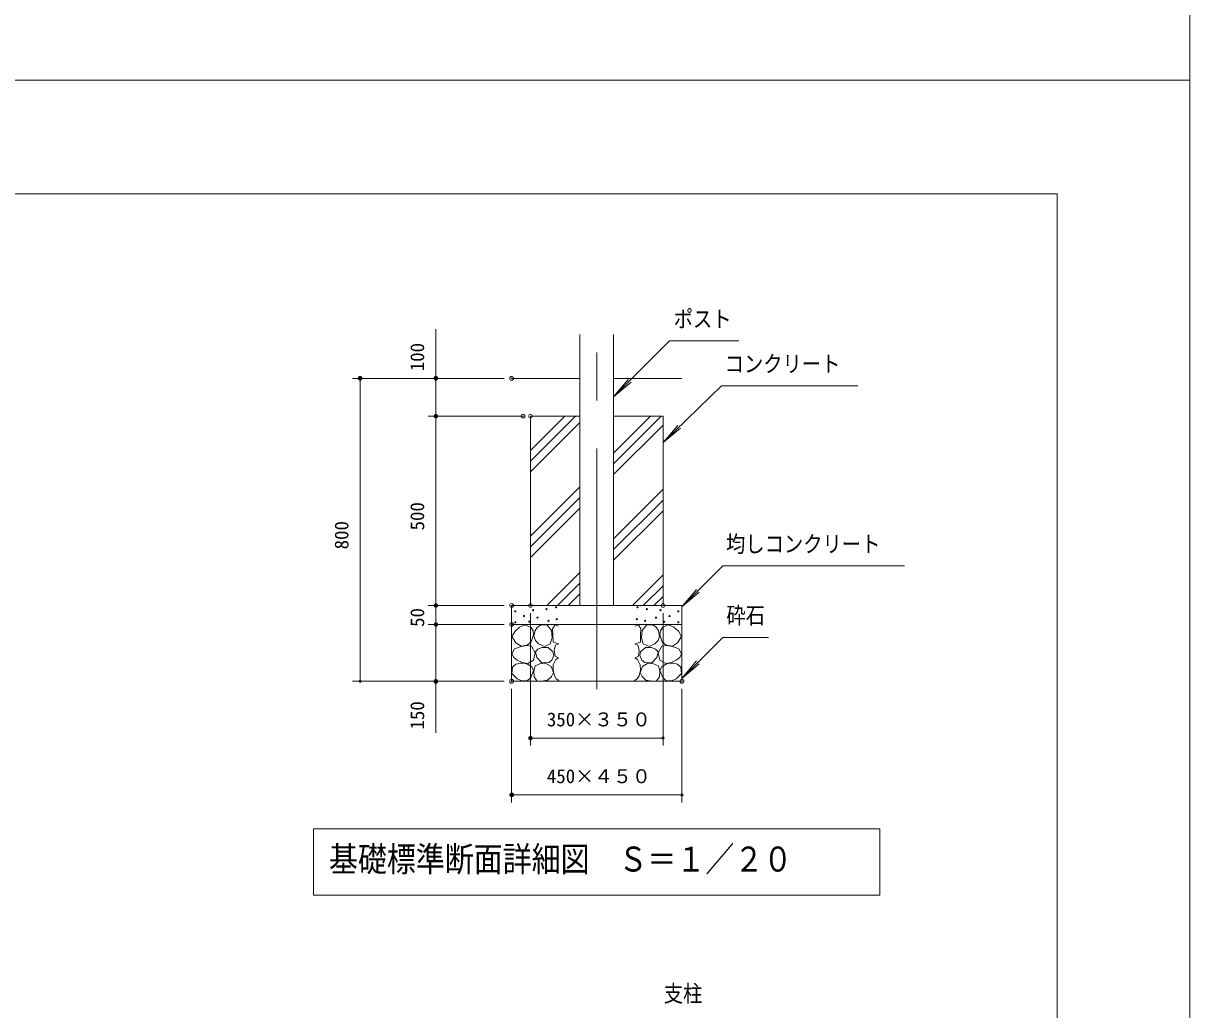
# Model space of a CAD drawing. Units: millimetres on the paper, scale 1:60, with parts at other scales. Extents: x -18 to 420, y -297 to 594.
# Drawn here: x 265.9 to 420, y -122.7 to 7.5 of the extents above; entities that cross this region are included whole.
import ezdxf
from ezdxf.enums import TextEntityAlignment as Align

# ---------------------------------------------------------------- set-up
doc = ezdxf.new("R2010")
doc.units = ezdxf.units.MM
doc.header["$PDMODE"] = 32
doc.header["$PDSIZE"] = 0.5
doc.linetypes.add('USER1', pattern=[50.8, 31.75, -6.35, 6.35, -6.35])
doc.layers.add('DEFPOINTS_3', color=7, linetype='Continuous', lineweight=9)
doc.layers.add('LY_1', color=7, linetype='Continuous', lineweight=9)
doc.styles.add('ＭＳ ゴシック', font='')
doc.styles.get('ＭＳ ゴシック').set_extended_font_data('MS Gothic')

# ---------------------------------------------------------------- blocks, each defined once
blk = doc.blocks.new('-000-_DOTSMALL')
at = {"color": 7, "linetype": 'Continuous', "lineweight": 9}
blk.add_circle((0, 0), 0.0625, dxfattribs=at)
blk.add_circle((0, 0), 0.0625, dxfattribs=at)

msp = doc.modelspace()

# ---------------------------------------------------------------- linework, layer by layer
at = {"layer": 'DEFPOINTS_3'}
for p, q in [((420, 0), (420, 297)), ((0, 0), (420, 0)), ((420, 0), (0, 0)), ((420, -297), (420, 0)), ((330.428, -69.377), (330.428, -79.377)), ((352.928, -69.377), (352.928, -79.377))]:
    msp.add_line(p, q, dxfattribs=at)
at = {"layer": 'LY_1'}
for p, q in [((402.5, -15), (17.5, -15)), ((402.5, -282), (402.5, -15)), ((339.45, -69.377), (339.45, -33.57)), ((343.905, -69.377), (343.905, -33.57)), ((339.45, -39.377), (330.428, -39.377)), ((352.928, -39.377), (343.905, -39.377)), ((332.928, -44.377), (332.928, -69.377)), ((339.45, -44.377), (332.928, -44.377)), ((350.428, -44.377), (343.905, -44.377)), ((350.428, -44.377), (350.428, -69.377)), ((330.428, -69.377), (330.428, -79.377)), ((352.928, -69.377), (330.428, -69.377)), ((352.928, -69.377), (352.928, -79.377)), ((352.928, -71.877), (330.428, -71.877)), ((330.895, -72.745), (331.492, -72.237)), ((331.492, -72.237), (332.18, -71.912)), ((332.18, -71.912), (332.995, -72.256)), ((332.995, -72.256), (333.265, -72.717)), ((333.521, -72.681), (333.831, -72.224)), ((333.831, -72.224), (334.276, -71.926)), ((334.276, -71.926), (335.117, -71.969)), ((335.117, -71.969), (335.7, -72.66)), ((336.171, -71.93), (335.845, -72.437)), ((336.642, -72.093), (336.171, -71.93)), ((346.714, -72.093), (347.185, -71.93)), ((347.185, -71.93), (347.511, -72.437)), ((348.238, -71.969), (347.656, -72.66)), ((349.079, -71.926), (348.238, -71.969)), ((349.524, -72.224), (349.079, -71.926)), ((349.834, -72.681), (349.524, -72.224)), ((350.36, -72.256), (350.091, -72.717)), ((351.175, -71.912), (350.36, -72.256)), ((351.863, -72.237), (351.175, -71.912)), ((352.461, -72.745), (351.863, -72.237)), ((330.478, -73.469), (330.895, -72.745)), ((331.003, -74.284), (330.478, -73.469)), ((333.34, -73.252), (333.032, -74.175)), ((333.265, -72.717), (333.34, -73.252)), ((333.37, -73.436), (333.521, -72.681)), ((333.577, -73.997), (333.37, -73.436)), ((335.786, -73.63), (335.527, -74.45)), ((335.7, -72.66), (335.786, -73.63)), ((335.845, -72.437), (335.881, -73.252)), ((335.881, -73.252), (335.917, -74.193)), ((347.475, -73.252), (347.438, -74.193)), ((347.511, -72.437), (347.475, -73.252)), ((347.656, -72.66), (347.57, -73.63)), ((347.57, -73.63), (347.828, -74.45)), ((349.779, -73.997), (349.985, -73.436)), ((349.985, -73.436), (349.834, -72.681)), ((350.091, -72.717), (350.016, -73.252)), ((350.016, -73.252), (350.324, -74.175)), ((352.352, -74.284), (352.877, -73.469)), ((352.877, -73.469), (352.461, -72.745)), ((330.478, -75.769), (330.822, -75.081)), ((330.822, -75.081), (331.692, -74.791)), ((331.673, -74.737), (331.003, -74.284)), ((332.506, -74.61), (331.673, -74.737)), ((331.692, -74.791), (332.426, -74.656)), ((332.426, -74.656), (333.068, -74.755)), ((333.032, -74.175), (332.506, -74.61)), ((333.068, -74.755), (333.557, -75.606)), ((333.996, -74.45), (333.577, -73.997)), ((333.586, -75.485), (333.905, -75.13)), ((333.759, -76.24), (333.586, -75.485)), ((333.905, -75.13), (334.427, -74.924)), ((334.772, -74.795), (333.996, -74.45)), ((334.427, -74.924), (335.247, -74.924)), ((335.527, -74.45), (334.772, -74.795)), ((335.247, -74.924), (335.894, -75.485)), ((335.894, -75.485), (336.002, -75.981)), ((335.917, -74.193), (336.66, -74.411)), ((336.243, -74.61), (336.062, -75.262)), ((336.062, -75.262), (336.171, -76.077)), ((336.642, -74.429), (336.243, -74.61)), ((347.438, -74.193), (346.696, -74.411)), ((346.714, -74.429), (347.112, -74.61)), ((347.112, -74.61), (347.294, -75.262)), ((347.294, -75.262), (347.185, -76.077)), ((347.462, -75.485), (347.354, -75.981)), ((348.109, -74.924), (347.462, -75.485)), ((347.828, -74.45), (348.583, -74.795)), ((348.928, -74.924), (348.109, -74.924)), ((348.583, -74.795), (349.36, -74.45)), ((349.45, -75.13), (348.928, -74.924)), ((349.36, -74.45), (349.779, -73.997)), ((349.77, -75.485), (349.45, -75.13)), ((349.597, -76.24), (349.77, -75.485)), ((350.288, -74.755), (349.799, -75.606)), ((350.93, -74.656), (350.288, -74.755)), ((350.324, -74.175), (350.849, -74.61)), ((350.849, -74.61), (351.682, -74.737)), ((351.664, -74.791), (350.93, -74.656)), ((352.533, -75.081), (351.664, -74.791)), ((351.682, -74.737), (352.352, -74.284)), ((352.877, -75.769), (352.533, -75.081)), ((330.713, -76.242), (330.478, -75.769)), ((331.184, -76.602), (330.713, -76.242)), ((330.992, -77.127), (331.583, -76.964)), ((331.818, -76.874), (331.184, -76.602)), ((331.583, -76.964), (332.099, -76.979)), ((332.561, -77.018), (331.818, -76.874)), ((332.099, -76.979), (332.597, -77.145)), ((333.34, -76.566), (332.561, -77.018)), ((333.557, -75.606), (333.34, -76.566)), ((334.406, -76.952), (333.759, -76.24)), ((334.168, -77.06), (334.966, -77.017)), ((335.333, -76.909), (334.406, -76.952)), ((334.966, -77.017), (335.657, -77.405)), ((335.721, -76.607), (335.333, -76.909)), ((336.002, -75.981), (335.721, -76.607)), ((336.279, -76.511), (335.935, -77.2)), ((336.171, -76.077), (336.623, -76.294)), ((336.642, -76.294), (336.279, -76.511)), ((346.714, -76.294), (347.076, -76.511)), ((347.185, -76.077), (346.732, -76.294)), ((347.076, -76.511), (347.42, -77.2)), ((347.354, -75.981), (347.634, -76.607)), ((347.634, -76.607), (348.023, -76.909)), ((348.389, -77.017), (347.699, -77.405)), ((348.023, -76.909), (348.95, -76.952)), ((349.187, -77.06), (348.389, -77.017)), ((348.95, -76.952), (349.597, -76.24)), ((349.799, -75.606), (350.016, -76.566)), ((350.016, -76.566), (350.795, -77.018)), ((351.257, -76.979), (350.759, -77.145)), ((350.795, -77.018), (351.537, -76.874)), ((351.773, -76.964), (351.257, -76.979)), ((351.537, -76.874), (352.171, -76.602)), ((352.363, -77.127), (351.773, -76.964)), ((352.171, -76.602), (352.642, -76.242)), ((352.642, -76.242), (352.877, -75.769)), ((330.478, -78.359), (330.551, -77.507)), ((331.184, -79.065), (330.478, -78.359)), ((330.551, -77.507), (330.992, -77.127)), ((332.597, -77.145), (333.081, -77.485)), ((333.34, -77.942), (332.959, -78.866)), ((333.081, -77.485), (333.34, -77.942)), ((333.349, -78.03), (333.521, -77.34)), ((333.409, -78.771), (333.349, -78.03)), ((333.521, -77.34), (334.168, -77.06)), ((335.657, -77.405), (335.959, -78.203)), ((335.959, -78.203), (335.7, -78.764)), ((335.935, -77.2), (335.899, -77.924)), ((335.899, -77.924), (336.08, -78.648)), ((347.457, -77.924), (347.275, -78.648)), ((347.699, -77.405), (347.397, -78.203)), ((347.397, -78.203), (347.656, -78.764)), ((347.42, -77.2), (347.457, -77.924)), ((349.834, -77.34), (349.187, -77.06)), ((350.007, -78.03), (349.834, -77.34)), ((349.947, -78.771), (350.007, -78.03)), ((350.275, -77.485), (350.016, -77.942)), ((350.016, -77.942), (350.396, -78.866)), ((350.759, -77.145), (350.275, -77.485)), ((352.171, -79.065), (352.877, -78.359)), ((352.805, -77.507), (352.363, -77.127)), ((352.877, -78.359), (352.805, -77.507)), ((352.928, -79.377), (330.428, -79.377)), ((331.8, -79.318), (331.184, -79.065)), ((332.488, -79.3), (331.8, -79.318)), ((332.959, -78.866), (332.488, -79.3)), ((333.78, -79.303), (333.409, -78.771)), ((334.362, -79.346), (333.78, -79.303)), ((335.182, -79.238), (334.362, -79.346)), ((335.7, -78.764), (335.182, -79.238)), ((336.08, -78.648), (336.334, -79.047)), ((336.334, -79.047), (336.678, -79.282)), ((347.022, -79.047), (346.678, -79.282)), ((347.275, -78.648), (347.022, -79.047)), ((347.656, -78.764), (348.174, -79.238)), ((348.174, -79.238), (348.993, -79.346)), ((348.993, -79.346), (349.576, -79.303)), ((349.576, -79.303), (349.947, -78.771)), ((350.396, -78.866), (350.867, -79.3)), ((350.867, -79.3), (351.555, -79.318)), ((351.555, -79.318), (352.171, -79.065))]:
    msp.add_line(p, q, dxfattribs=at)
at = {"layer": 'LY_1', "lineweight": 18}
for p, q in [((320.428, -39.377), (320.428, -32.87)), ((351.274, -34.442), (343.905, -41.811)), ((351.274, -34.442), (360.424, -34.442)), ((319.428, -39.377), (309.428, -39.377)), ((310.428, -79.377), (310.428, -39.377)), ((329.428, -39.377), (319.428, -39.377)), ((320.428, -44.377), (320.428, -39.377)), ((343.905, -41.811), (345.834, -39.513)), ((343.905, -41.811), (346.203, -39.883)), ((358.153, -40.367), (350.428, -47.864)), ((358.153, -40.367), (376.153, -40.367)), ((331.928, -44.377), (319.428, -44.377)), ((320.428, -69.377), (320.428, -44.377)), ((332.928, -50.314), (338.865, -44.377)), ((332.928, -48.9), (337.451, -44.377)), ((343.905, -50.651), (350.179, -44.377)), ((343.905, -49.236), (348.765, -44.377)), ((332.928, -51.729), (339.45, -45.206)), ((343.905, -52.065), (350.428, -45.542)), ((350.428, -47.864), (352.39, -45.595)), ((350.428, -47.864), (352.755, -45.97)), ((332.928, -60.214), (339.45, -53.691)), ((332.928, -61.628), (339.45, -55.106)), ((343.905, -60.55), (350.428, -54.028)), ((343.905, -61.964), (350.428, -55.442)), ((332.928, -63.042), (339.45, -56.52)), ((343.905, -63.379), (350.428, -56.856)), ((358.337, -64.148), (352.928, -69.557)), ((358.337, -64.148), (382.337, -64.148)), ((335.078, -69.377), (339.45, -65.005)), ((346.392, -69.377), (350.428, -65.341)), ((336.493, -69.377), (339.45, -66.419)), ((347.806, -69.377), (350.428, -66.756)), ((352.928, -69.557), (354.856, -67.259)), ((352.928, -69.557), (355.226, -67.629)), ((337.907, -69.377), (339.45, -67.834)), ((349.22, -69.377), (350.428, -68.17)), ((329.428, -69.377), (319.428, -69.377)), ((320.428, -71.877), (320.428, -69.377)), ((332.928, -70.377), (332.928, -87.877)), ((350.428, -70.377), (350.428, -87.877)), ((329.428, -71.877), (319.428, -71.877)), ((320.428, -79.377), (320.428, -71.877)), ((358.337, -73.585), (352.928, -78.994)), ((358.337, -73.585), (364.381, -73.585)), ((352.928, -78.994), (354.856, -76.696)), ((352.928, -78.994), (355.226, -77.065)), ((319.428, -79.377), (309.428, -79.377)), ((329.428, -79.377), (319.428, -79.377)), ((320.428, -86.168), (320.428, -79.377)), ((330.428, -80.377), (330.428, -95.377)), ((352.928, -80.377), (352.928, -95.377)), ((350.428, -86.877), (332.928, -86.877)), ((352.928, -94.377), (330.428, -94.377)), ((379.078, -98.839), (304.278, -98.839)), ((304.278, -98.839), (304.278, -107.639)), ((379.078, -107.639), (379.078, -98.839)), ((304.278, -107.639), (379.078, -107.639))]:
    msp.add_line(p, q, dxfattribs=at)
at = {"layer": 'LY_1', "linetype": 'USER1', "lineweight": 18}
msp.add_line((341.678, -80.4), (341.678, -33.57), dxfattribs=at)
at = {"layer": 'LY_1'}
for centre in [(330.912, -70.146), (332.074, -70.765), (333.261, -69.991), (335.042, -69.862), (336.307, -69.604), (347.049, -69.604), (348.314, -69.862), (350.095, -69.991), (351.282, -70.765), (352.444, -70.146), (330.912, -71.591), (332.77, -71.514), (333.855, -70.972), (335.3, -71.385), (336.384, -71.178), (346.972, -71.178), (348.056, -71.385), (349.501, -70.972), (350.585, -71.514), (352.444, -71.591)]:
    msp.add_circle(centre, 0.0774, dxfattribs=at)
for p in [(310.428, -39.377), (320.428, -39.377), (320.428, -39.377), (330.428, -39.377), (320.428, -44.377), (331.928, -44.377), (332.928, -44.377), (320.428, -69.377), (320.428, -69.377), (330.428, -69.377), (332.928, -69.377), (350.428, -69.377), (320.428, -71.877), (320.428, -71.877), (330.428, -71.877), (320.428, -79.377), (330.428, -79.377), (330.428, -79.377), (352.928, -79.377), (332.928, -86.877), (330.428, -94.377)]:
    msp.add_point(p, dxfattribs=at)

# ---------------------------------------------------------------- block references
at = {"layer": 'LY_1', "xscale": 2.32, "yscale": 2.32}
for p, rotation in [((310.428, -39.377), 90), ((320.428, -39.377), 90), ((320.428, -44.377), 90), ((320.428, -44.377), 270), ((320.428, -69.377), 90), ((320.428, -69.377), 270), ((320.428, -71.877), 90), ((320.428, -71.877), 270), ((310.428, -79.377), 270), ((320.428, -79.377), 270), ((332.928, -86.877), 180), ((330.428, -94.377), 180)]:
    msp.add_blockref('-000-_DOTSMALL', p, dxfattribs=dict(at, rotation=rotation))
for p in [(350.428, -86.877), (352.928, -94.377)]:
    msp.add_blockref('-000-_DOTSMALL', p, dxfattribs=at)

# ---------------------------------------------------------------- texts
at = {"layer": 'LY_1', "style": 'ＭＳ ゴシック', "width": 0.85}
for s, height, p in [('ポスト', 2.199, (351.84, -33.292)), ('コンクリート', 2.199, (358.569, -39.217)), ('均しコンクリート', 2.199, (358.753, -62.998)), ('砕石', 2.199, (358.798, -72.435)), ('基礎標準断面詳細図\u3000Ｓ＝１／２０', 3.299, (306.303, -105.489)), ('支柱', 2.199, (350.527, -122.366))]:
    msp.add_text(s, height=height, dxfattribs=at).set_placement(p, align=Align.BOTTOM_LEFT)
at = {"layer": 'LY_1', "style": 'ＭＳ ゴシック'}
for s, p in [('100', (319.428, -38.442)), ('500', (319.428, -59.46)), ('800', (309.428, -61.96)), ('50', (319.428, -72.199)), ('150', (319.428, -85.747))]:
    msp.add_text(s, height=1.833, rotation=90, dxfattribs=at).set_placement(p, align=Align.BOTTOM_LEFT)
for s, p in [('350×３５０', (335.085, -85.877)), ('450×４５０', (335.085, -93.377))]:
    msp.add_text(s, height=1.833, dxfattribs=at).set_placement(p, align=Align.BOTTOM_LEFT)

doc.saveas('drawing.dxf')
